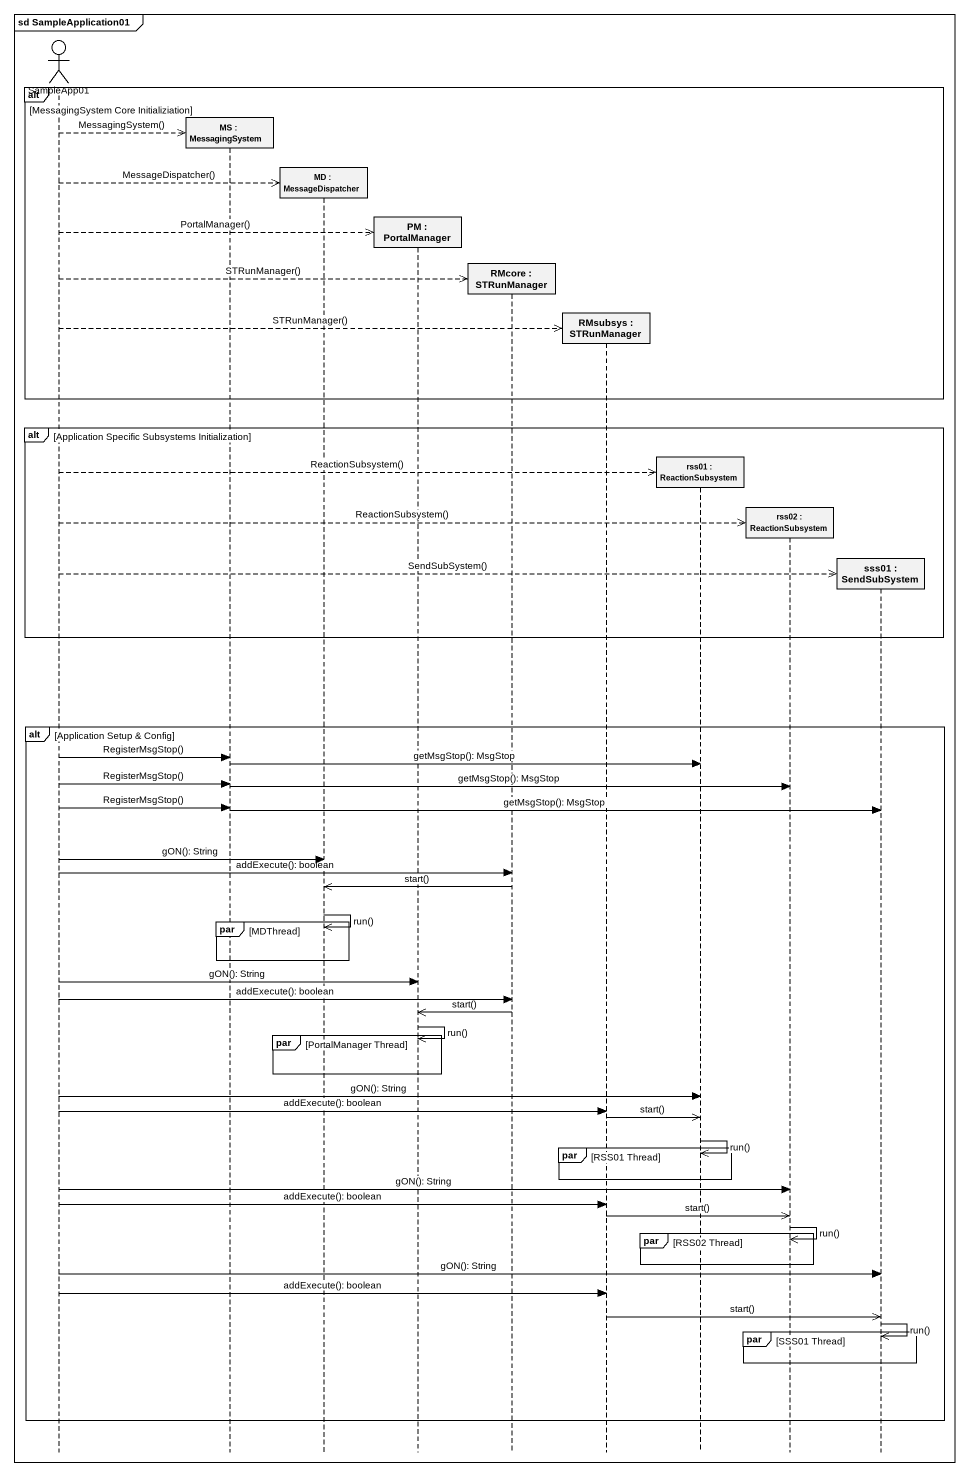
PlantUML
@startuml
mainframe sd SampleApplication01
hide footbox
actor SampleApp01
participant "MS : MessagingSystem" as MS
participant "MD : MessageDispatcher" as MD
participant "PM : PortalManager" as PM
participant "RMcore : STRunManager" as RMcore
participant "RMsubsys : STRunManager" as RMsubsys
participant "rss01 : ReactionSubsystem" as rss01
participant "rss02 : ReactionSubsystem" as rss02
participant "sss01 : SendSubSystem" as sss01

alt MessagingSystem Core Initializiation
  SampleApp01 -->> MS ** : MessagingSystem()
  SampleApp01 -->> MD ** : MessageDispatcher()
  SampleApp01 -->> PM ** : PortalManager()
  SampleApp01 -->> RMcore ** : STRunManager()
  SampleApp01 -->> RMsubsys ** : STRunManager()
end
alt Application Specific Subsystems Initialization
  SampleApp01 -->> rss01 ** : ReactionSubsystem()
  SampleApp01 -->> rss02 ** : ReactionSubsystem()
  SampleApp01 -->> sss01 ** : SendSubSystem()
end
alt Application Setup & Config
  SampleApp01 -> MS : RegisterMsgStop()
  MS -> rss01 : getMsgStop(): MsgStop
  SampleApp01 -> MS : RegisterMsgStop()
  MS -> rss02 : getMsgStop(): MsgStop
  SampleApp01 -> MS : RegisterMsgStop()
  MS -> sss01 : getMsgStop(): MsgStop
  SampleApp01 -> MD : gON(): String
  SampleApp01 -> RMcore : addExecute(): boolean
  RMcore ->> MD : start()
  MD ->> MD : run()
  par MDThread
  end
  SampleApp01 -> PM : gON(): String
  SampleApp01 -> RMcore : addExecute(): boolean
  RMcore ->> PM : start()
  PM ->> PM : run()
  par PortalManager Thread
  end
  SampleApp01 -> rss01 : gON(): String
  SampleApp01 -> RMsubsys : addExecute(): boolean
  RMsubsys ->> rss01 : start()
  rss01 ->> rss01 : run()
  par RSS01 Thread
  end
  SampleApp01 -> rss02 : gON(): String
  SampleApp01 -> RMsubsys : addExecute(): boolean
  RMsubsys ->> rss02 : start()
  rss02 ->> rss02 : run()
  par RSS02 Thread
  end
  SampleApp01 -> sss01 : gON(): String
  SampleApp01 -> RMsubsys : addExecute(): boolean
  RMsubsys ->> sss01 : start()
  sss01 ->> sss01 : run()
  par SSS01 Thread
  end
end
@enduml
